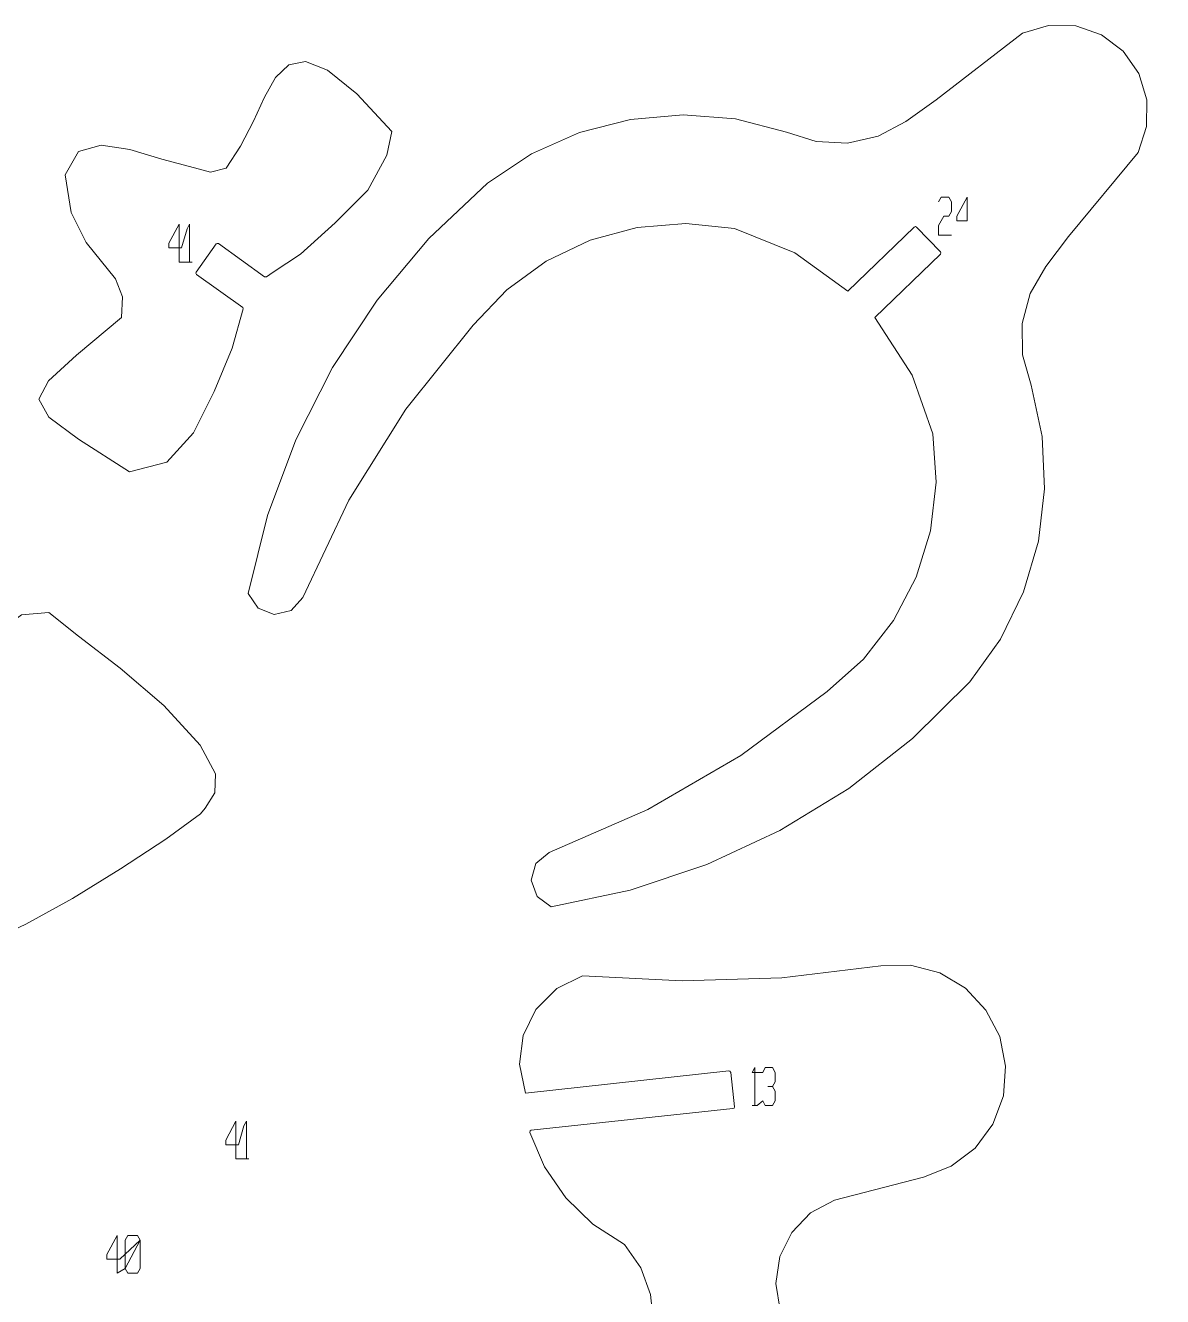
# Model space of a CAD drawing. Header units: millimetres. Extents: x -353 to 643, y -346 to 129.
# Drawn here: x -205 to -114.5, y 26 to 127.2 of the extents above; entities that cross this region are included whole.
import ezdxf

# ---------------------------------------------------------------- set-up
doc = ezdxf.new("R2010")
doc.units = ezdxf.units.MM
doc.header["$MEASUREMENT"] = 0
doc.layers.add('Layer 1', color=7, linetype='Continuous')

msp = doc.modelspace()

# ---------------------------------------------------------------- linework, layer by layer
at = {"layer": 'Layer 1', "lineweight": 9}
for points, knots in [([(-137.3953, 103.9419), (-137.3953, 103.9419), (-132.1641, 109.0008), (-132.1641, 109.0008), (-132.1641, 109.0008), (-132.1641, 109.0008), (-132.1351, 109.0878), (-132.1351, 109.0878), (-132.1351, 109.0878), (-132.1351, 109.0878), (-132.1641, 109.1748), (-132.1641, 109.1748), (-132.1641, 109.1748), (-132.1641, 109.1748), (-134.0778, 111.1466), (-134.0778, 111.1466), (-134.0778, 111.1466), (-134.0778, 111.1466), (-134.1648, 111.2045), (-134.1648, 111.2045), (-134.1648, 111.2045), (-134.1648, 111.2045), (-134.2518, 111.1466), (-134.2518, 111.1466), (-134.2518, 111.1466), (-134.2518, 111.1466), (-139.5289, 106.0433), (-139.5289, 106.0433), (-139.5289, 106.0433), (-139.5289, 106.0433), (-143.7622, 109.0878), (-143.7622, 109.0878), (-143.7622, 109.0878), (-143.7622, 109.0878), (-148.5755, 111.0305), (-148.5755, 111.0305), (-148.5755, 111.0305), (-148.5755, 111.0305), (-152.4319, 111.4364), (-152.4319, 111.4364), (-152.4319, 111.4364), (-152.4319, 111.4364), (-156.3172, 111.1175), (-156.3172, 111.1175), (-156.3172, 111.1175), (-156.3172, 111.1175), (-160.0576, 110.1027), (-160.0576, 110.1027), (-160.0576, 110.1027), (-160.0576, 110.1027), (-163.5661, 108.421), (-163.5661, 108.421), (-163.5661, 108.421), (-163.5661, 108.421), (-166.6976, 106.1593), (-166.6976, 106.1593), (-166.6976, 106.1593), (-166.6976, 106.1593), (-169.3652, 103.3467), (-169.3652, 103.3467), (-169.3652, 103.3467), (-169.3652, 103.3467), (-174.7293, 96.6488), (-174.7293, 96.6488), (-174.7293, 96.6488), (-174.7293, 96.6488), (-179.2816, 89.4), (-179.2816, 89.4), (-179.2816, 89.4), (-179.2816, 89.4), (-182.935, 81.6292), (-182.935, 81.6292), (-182.935, 81.6292), (-182.935, 81.6292), (-183.8628, 80.6144), (-183.8628, 80.6144), (-183.8628, 80.6144), (-183.8628, 80.6144), (-185.2257, 80.2954), (-185.2257, 80.2954), (-185.2257, 80.2954), (-185.2257, 80.2954), (-186.5014, 80.7884), (-186.5014, 80.7884), (-186.5014, 80.7884), (-186.5014, 80.7884), (-187.2843, 81.9481), (-187.2843, 81.9481), (-187.2843, 81.9481), (-187.2843, 81.9481), (-185.7476, 88.1822), (-185.7476, 88.1822), (-185.7476, 88.1822), (-185.7476, 88.1822), (-183.486, 94.2132), (-183.486, 94.2132), (-183.486, 94.2132), (-183.486, 94.2132), (-180.5864, 99.9543), (-180.5864, 99.9543), (-180.5864, 99.9543), (-180.5864, 99.9543), (-177.0199, 105.3185), (-177.0199, 105.3185), (-177.0199, 105.3185), (-177.0199, 105.3185), (-172.9026, 110.2477), (-172.9026, 110.2477), (-172.9026, 110.2477), (-172.9026, 110.2477), (-168.2343, 114.6549), (-168.2343, 114.6549), (-168.2343, 114.6549), (-168.2343, 114.6549), (-164.7258, 116.9747), (-164.7258, 116.9747), (-164.7258, 116.9747), (-164.7258, 116.9747), (-160.8985, 118.6853), (-160.8985, 118.6853), (-160.8985, 118.6853), (-160.8985, 118.6853), (-156.8391, 119.7292), (-156.8391, 119.7292), (-156.8391, 119.7292), (-156.8391, 119.7292), (-152.6638, 120.0771), (-152.6638, 120.0771), (-152.6638, 120.0771), (-152.6638, 120.0771), (-148.4885, 119.7582), (-148.4885, 119.7582), (-148.4885, 119.7582), (-148.4885, 119.7582), (-144.4292, 118.7144), (-144.4292, 118.7144), (-144.4292, 118.7144), (-144.4292, 118.7144), (-142.0515, 117.9604), (-142.0515, 117.9604), (-142.0515, 117.9604), (-142.0515, 117.9604), (-139.5579, 117.8445), (-139.5579, 117.8445), (-139.5579, 117.8445), (-139.5579, 117.8445), (-137.1223, 118.3953), (-137.1223, 118.3953), (-137.1223, 118.3953), (-137.1223, 118.3953), (-134.9186, 119.5552), (-134.9186, 119.5552), (-134.9186, 119.5552), (-134.9186, 119.5552), (-132.512, 121.2949), (-132.512, 121.2949), (-132.512, 121.2949), (-132.512, 121.2949), (-125.6401, 126.6011), (-125.6401, 126.6011), (-125.6401, 126.6011), (-125.6401, 126.6011), (-123.5525, 127.21), (-123.5525, 127.21), (-123.5525, 127.21), (-123.5525, 127.21), (-121.3778, 127.1809), (-121.3778, 127.1809), (-121.3778, 127.1809), (-121.3778, 127.1809), (-119.3481, 126.456), (-119.3481, 126.456), (-119.3481, 126.456), (-119.3481, 126.456), (-117.6084, 125.1512), (-117.6084, 125.1512), (-117.6084, 125.1512), (-117.6084, 125.1512), (-116.3615, 123.3826), (-116.3615, 123.3826), (-116.3615, 123.3826), (-116.3615, 123.3826), (-115.7237, 121.2949), (-115.7237, 121.2949), (-115.7237, 121.2949), (-115.7237, 121.2949), (-115.7526, 119.1492), (-115.7526, 119.1492), (-115.7526, 119.1492), (-115.7526, 119.1492), (-116.4196, 117.0905), (-116.4196, 117.0905), (-116.4196, 117.0905), (-116.4196, 117.0905), (-121.9577, 110.3926), (-121.9577, 110.3926), (-121.9577, 110.3926), (-121.9577, 110.3926), (-123.7844, 108.0149), (-123.7844, 108.0149), (-123.7844, 108.0149), (-123.7844, 108.0149), (-125.0312, 105.8693), (-125.0312, 105.8693), (-125.0312, 105.8693), (-125.0312, 105.8693), (-125.669, 103.4627), (-125.669, 103.4627), (-125.669, 103.4627), (-125.669, 103.4627), (-125.6401, 100.9691), (-125.6401, 100.9691), (-125.6401, 100.9691), (-125.6401, 100.9691), (-124.9442, 98.5625), (-124.9442, 98.5625), (-124.9442, 98.5625), (-124.9442, 98.5625), (-124.0744, 94.4741), (-124.0744, 94.4741), (-124.0744, 94.4741), (-124.0744, 94.4741), (-123.8714, 90.2988), (-123.8714, 90.2988), (-123.8714, 90.2988), (-123.8714, 90.2988), (-124.3642, 86.1234), (-124.3642, 86.1234), (-124.3642, 86.1234), (-124.3642, 86.1234), (-125.5531, 82.0932), (-125.5531, 82.0932), (-125.5531, 82.0932), (-125.5531, 82.0932), (-127.3799, 78.3237), (-127.3799, 78.3237), (-127.3799, 78.3237), (-127.3799, 78.3237), (-129.8155, 74.9313), (-129.8155, 74.9313), (-129.8155, 74.9313), (-129.8155, 74.9313), (-134.3967, 70.4081), (-134.3967, 70.4081), (-134.3967, 70.4081), (-134.3967, 70.4081), (-139.4709, 66.4356), (-139.4709, 66.4356), (-139.4709, 66.4356), (-139.4709, 66.4356), (-144.9511, 63.0722), (-144.9511, 63.0722), (-144.9511, 63.0722), (-144.9511, 63.0722), (-150.7792, 60.3756), (-150.7792, 60.3756), (-150.7792, 60.3756), (-150.7792, 60.3756), (-156.8682, 58.317), (-156.8682, 58.317), (-156.8682, 58.317), (-156.8682, 58.317), (-163.1601, 57.0122), (-163.1601, 57.0122), (-163.1601, 57.0122), (-163.1601, 57.0122), (-164.2909, 57.8241), (-164.2909, 57.8241), (-164.2909, 57.8241), (-164.2909, 57.8241), (-164.7549, 59.1289), (-164.7549, 59.1289), (-164.7549, 59.1289), (-164.7549, 59.1289), (-164.3779, 60.4626), (-164.3779, 60.4626), (-164.3779, 60.4626), (-164.3779, 60.4626), (-163.3341, 61.3325), (-163.3341, 61.3325), (-163.3341, 61.3325), (-163.3341, 61.3325), (-155.4764, 64.754), (-155.4764, 64.754), (-155.4764, 64.754), (-155.4764, 64.754), (-148.0535, 69.0453), (-148.0535, 69.0453), (-148.0535, 69.0453), (-148.0535, 69.0453), (-141.1816, 74.1484), (-141.1816, 74.1484), (-141.1816, 74.1484), (-141.1816, 74.1484), (-138.282, 76.7289), (-138.282, 76.7289), (-138.282, 76.7289), (-138.282, 76.7289), (-135.9045, 79.8025), (-135.9045, 79.8025), (-135.9045, 79.8025), (-135.9045, 79.8025), (-134.1067, 83.2529), (-134.1067, 83.2529), (-134.1067, 83.2529), (-134.1067, 83.2529), (-132.947, 86.9644), (-132.947, 86.9644), (-132.947, 86.9644), (-132.947, 86.9644), (-132.512, 90.8207), (-132.512, 90.8207), (-132.512, 90.8207), (-132.512, 90.8207), (-132.773, 94.6771), (-132.773, 94.6771), (-132.773, 94.6771), (-132.773, 94.6771), (-134.4257, 99.3454), (-134.4257, 99.3454), (-134.4257, 99.3454), (-134.4257, 99.3454), (-137.3953, 103.9419), (-137.3953, 103.9419)], [0, 0, 0, 0, 0.01219512, 0.01219512, 0.01219512, 0.01219512, 0.02439024, 0.02439024, 0.02439024, 0.02439024, 0.03658537, 0.03658537, 0.03658537, 0.03658537, 0.04878049, 0.04878049, 0.04878049, 0.04878049, 0.06097561, 0.06097561, 0.06097561, 0.06097561, 0.07317073, 0.07317073, 0.07317073, 0.07317073, 0.08536585, 0.08536585, 0.08536585, 0.08536585, 0.09756098, 0.09756098, 0.09756098, 0.09756098, 0.1097561, 0.1097561, 0.1097561, 0.1097561, 0.12195122, 0.12195122, 0.12195122, 0.12195122, 0.13414634, 0.13414634, 0.13414634, 0.13414634, 0.14634146, 0.14634146, 0.14634146, 0.14634146, 0.15853659, 0.15853659, 0.15853659, 0.15853659, 0.17073171, 0.17073171, 0.17073171, 0.17073171, 0.18292683, 0.18292683, 0.18292683, 0.18292683, 0.19512195, 0.19512195, 0.19512195, 0.19512195, 0.20731707, 0.20731707, 0.20731707, 0.20731707, 0.2195122, 0.2195122, 0.2195122, 0.2195122, 0.23170732, 0.23170732, 0.23170732, 0.23170732, 0.24390244, 0.24390244, 0.24390244, 0.24390244, 0.25609756, 0.25609756, 0.25609756, 0.25609756, 0.26829268, 0.26829268, 0.26829268, 0.26829268, 0.2804878, 0.2804878, 0.2804878, 0.2804878, 0.29268293, 0.29268293, 0.29268293, 0.29268293, 0.30487805, 0.30487805, 0.30487805, 0.30487805, 0.31707317, 0.31707317, 0.31707317, 0.31707317, 0.32926829, 0.32926829, 0.32926829, 0.32926829, 0.34146341, 0.34146341, 0.34146341, 0.34146341, 0.35365854, 0.35365854, 0.35365854, 0.35365854, 0.36585366, 0.36585366, 0.36585366, 0.36585366, 0.37804878, 0.37804878, 0.37804878, 0.37804878, 0.3902439, 0.3902439, 0.3902439, 0.3902439, 0.40243902, 0.40243902, 0.40243902, 0.40243902, 0.41463415, 0.41463415, 0.41463415, 0.41463415, 0.42682927, 0.42682927, 0.42682927, 0.42682927, 0.43902439, 0.43902439, 0.43902439, 0.43902439, 0.45121951, 0.45121951, 0.45121951, 0.45121951, 0.46341463, 0.46341463, 0.46341463, 0.46341463, 0.47560976, 0.47560976, 0.47560976, 0.47560976, 0.48780488, 0.48780488, 0.48780488, 0.48780488, 0.5, 0.5, 0.5, 0.5, 0.51219512, 0.51219512, 0.51219512, 0.51219512, 0.52439024, 0.52439024, 0.52439024, 0.52439024, 0.53658537, 0.53658537, 0.53658537, 0.53658537, 0.54878049, 0.54878049, 0.54878049, 0.54878049, 0.56097561, 0.56097561, 0.56097561, 0.56097561, 0.57317073, 0.57317073, 0.57317073, 0.57317073, 0.58536585, 0.58536585, 0.58536585, 0.58536585, 0.59756098, 0.59756098, 0.59756098, 0.59756098, 0.6097561, 0.6097561, 0.6097561, 0.6097561, 0.62195122, 0.62195122, 0.62195122, 0.62195122, 0.63414634, 0.63414634, 0.63414634, 0.63414634, 0.64634146, 0.64634146, 0.64634146, 0.64634146, 0.65853659, 0.65853659, 0.65853659, 0.65853659, 0.67073171, 0.67073171, 0.67073171, 0.67073171, 0.68292683, 0.68292683, 0.68292683, 0.68292683, 0.69512195, 0.69512195, 0.69512195, 0.69512195, 0.70731707, 0.70731707, 0.70731707, 0.70731707, 0.7195122, 0.7195122, 0.7195122, 0.7195122, 0.73170732, 0.73170732, 0.73170732, 0.73170732, 0.74390244, 0.74390244, 0.74390244, 0.74390244, 0.75609756, 0.75609756, 0.75609756, 0.75609756, 0.76829268, 0.76829268, 0.76829268, 0.76829268, 0.7804878, 0.7804878, 0.7804878, 0.7804878, 0.79268293, 0.79268293, 0.79268293, 0.79268293, 0.80487805, 0.80487805, 0.80487805, 0.80487805, 0.81707317, 0.81707317, 0.81707317, 0.81707317, 0.82926829, 0.82926829, 0.82926829, 0.82926829, 0.84146341, 0.84146341, 0.84146341, 0.84146341, 0.85365854, 0.85365854, 0.85365854, 0.85365854, 0.86585366, 0.86585366, 0.86585366, 0.86585366, 0.87804878, 0.87804878, 0.87804878, 0.87804878, 0.8902439, 0.8902439, 0.8902439, 0.8902439, 0.90243902, 0.90243902, 0.90243902, 0.90243902, 0.91463415, 0.91463415, 0.91463415, 0.91463415, 0.92682927, 0.92682927, 0.92682927, 0.92682927, 0.93902439, 0.93902439, 0.93902439, 0.93902439, 0.95121951, 0.95121951, 0.95121951, 0.95121951, 0.96341463, 0.96341463, 0.96341463, 0.96341463, 0.97560976, 0.97560976, 0.97560976, 0.97560976, 1, 1, 1, 1]), ([(-187.6903, 104.6225), (-187.6903, 104.6225), (-188.5601, 101.491), (-188.5601, 101.491), (-188.5601, 101.491), (-188.5601, 101.491), (-190.0099, 98.0406), (-190.0099, 98.0406), (-190.0099, 98.0406), (-190.0099, 98.0406), (-191.6336, 94.7641), (-191.6336, 94.7641), (-191.6336, 94.7641), (-191.6336, 94.7641), (-193.7792, 92.4155), (-193.7792, 92.4155), (-193.7792, 92.4155), (-193.7792, 92.4155), (-196.7368, 91.6615), (-196.7368, 91.6615), (-196.7368, 91.6615), (-196.7368, 91.6615), (-200.7962, 94.2422), (-200.7962, 94.2422), (-200.7962, 94.2422), (-200.7962, 94.2422), (-203.1738, 96.0108), (-203.1738, 96.0108), (-203.1738, 96.0108), (-203.1738, 96.0108), (-203.9566, 97.4317), (-203.9566, 97.4317), (-203.9566, 97.4317), (-203.9566, 97.4317), (-203.2028, 98.9104), (-203.2028, 98.9104), (-203.2028, 98.9104), (-203.2028, 98.9104), (-200.9702, 100.9401), (-200.9702, 100.9401), (-200.9702, 100.9401), (-200.9702, 100.9401), (-197.3747, 103.9556), (-197.3747, 103.9556), (-197.3747, 103.9556), (-197.3747, 103.9556), (-197.2877, 105.5793), (-197.2877, 105.5793), (-197.2877, 105.5793), (-197.2877, 105.5793), (-197.8676, 107.0292), (-197.8676, 107.0292), (-197.8676, 107.0292), (-197.8676, 107.0292), (-200.1873, 109.9286), (-200.1873, 109.9286), (-200.1873, 109.9286), (-200.1873, 109.9286), (-201.3761, 112.3063), (-201.3761, 112.3063), (-201.3761, 112.3063), (-201.3761, 112.3063), (-201.869, 115.3218), (-201.869, 115.3218), (-201.869, 115.3218), (-201.869, 115.3218), (-200.7962, 117.1775), (-200.7962, 117.1775), (-200.7962, 117.1775), (-200.7962, 117.1775), (-198.9984, 117.6704), (-198.9984, 117.6704), (-198.9984, 117.6704), (-198.9984, 117.6704), (-196.708, 117.3225), (-196.708, 117.3225), (-196.708, 117.3225), (-196.708, 117.3225), (-194.1562, 116.5686), (-194.1562, 116.5686), (-194.1562, 116.5686), (-194.1562, 116.5686), (-191.5757, 115.8727), (-191.5757, 115.8727), (-191.5757, 115.8727), (-191.5757, 115.8727), (-190.2998, 115.5248), (-190.2998, 115.5248), (-190.2998, 115.5248), (-190.2998, 115.5248), (-189.0531, 115.8437), (-189.0531, 115.8437), (-189.0531, 115.8437), (-189.0531, 115.8437), (-187.8932, 117.5834), (-187.8932, 117.5834), (-187.8932, 117.5834), (-187.8932, 117.5834), (-186.8784, 119.5841), (-186.8784, 119.5841), (-186.8784, 119.5841), (-186.8784, 119.5841), (-185.9795, 121.4978), (-185.9795, 121.4978), (-185.9795, 121.4978), (-185.9795, 121.4978), (-185.1097, 123.0636), (-185.1097, 123.0636), (-185.1097, 123.0636), (-185.1097, 123.0636), (-184.0658, 124.0785), (-184.0658, 124.0785), (-184.0658, 124.0785), (-184.0658, 124.0785), (-182.732, 124.3394), (-182.732, 124.3394), (-182.732, 124.3394), (-182.732, 124.3394), (-180.9634, 123.6436), (-180.9634, 123.6436), (-180.9634, 123.6436), (-180.9634, 123.6436), (-178.6436, 121.7588), (-178.6436, 121.7588), (-178.6436, 121.7588), (-178.6436, 121.7588), (-175.8601, 118.7723), (-175.8601, 118.7723), (-175.8601, 118.7723), (-175.8601, 118.7723), (-176.2371, 116.8875), (-176.2371, 116.8875), (-176.2371, 116.8875), (-176.2371, 116.8875), (-177.7738, 114.0751), (-177.7738, 114.0751), (-177.7738, 114.0751), (-177.7738, 114.0751), (-180.3545, 111.4944), (-180.3545, 111.4944), (-180.3545, 111.4944), (-180.3545, 111.4944), (-183.138, 109.0008), (-183.138, 109.0008), (-183.138, 109.0008), (-183.138, 109.0008), (-185.3127, 107.5511), (-185.3127, 107.5511), (-185.3127, 107.5511), (-185.3127, 107.5511), (-185.8346, 107.1741), (-185.8346, 107.1741), (-185.8346, 107.1741), (-185.8346, 107.1741), (-185.9795, 107.1741), (-185.9795, 107.1741), (-185.9795, 107.1741), (-185.9795, 107.1741), (-189.662, 109.8416), (-189.662, 109.8416), (-189.662, 109.8416), (-189.662, 109.8416), (-189.749, 109.8416), (-189.749, 109.8416), (-189.749, 109.8416), (-189.749, 109.8416), (-189.836, 109.8127), (-189.836, 109.8127), (-189.836, 109.8127), (-189.836, 109.8127), (-191.4307, 107.5511), (-191.4307, 107.5511), (-191.4307, 107.5511), (-191.4307, 107.5511), (-191.4597, 107.4641), (-191.4597, 107.4641), (-191.4597, 107.4641), (-191.4597, 107.4641), (-191.4017, 107.3771), (-191.4017, 107.3771), (-191.4017, 107.3771), (-191.4017, 107.3771), (-187.7194, 104.7385), (-187.7194, 104.7385), (-187.7194, 104.7385), (-187.7194, 104.7385), (-187.6903, 104.6225), (-187.6903, 104.6225)], [0, 0, 0, 0, 0.02083333, 0.02083333, 0.02083333, 0.02083333, 0.04166667, 0.04166667, 0.04166667, 0.04166667, 0.0625, 0.0625, 0.0625, 0.0625, 0.08333333, 0.08333333, 0.08333333, 0.08333333, 0.10416667, 0.10416667, 0.10416667, 0.10416667, 0.125, 0.125, 0.125, 0.125, 0.14583333, 0.14583333, 0.14583333, 0.14583333, 0.16666667, 0.16666667, 0.16666667, 0.16666667, 0.1875, 0.1875, 0.1875, 0.1875, 0.20833333, 0.20833333, 0.20833333, 0.20833333, 0.22916667, 0.22916667, 0.22916667, 0.22916667, 0.25, 0.25, 0.25, 0.25, 0.27083333, 0.27083333, 0.27083333, 0.27083333, 0.29166667, 0.29166667, 0.29166667, 0.29166667, 0.3125, 0.3125, 0.3125, 0.3125, 0.33333333, 0.33333333, 0.33333333, 0.33333333, 0.35416667, 0.35416667, 0.35416667, 0.35416667, 0.375, 0.375, 0.375, 0.375, 0.39583333, 0.39583333, 0.39583333, 0.39583333, 0.41666667, 0.41666667, 0.41666667, 0.41666667, 0.4375, 0.4375, 0.4375, 0.4375, 0.45833333, 0.45833333, 0.45833333, 0.45833333, 0.47916667, 0.47916667, 0.47916667, 0.47916667, 0.5, 0.5, 0.5, 0.5, 0.52083333, 0.52083333, 0.52083333, 0.52083333, 0.54166667, 0.54166667, 0.54166667, 0.54166667, 0.5625, 0.5625, 0.5625, 0.5625, 0.58333333, 0.58333333, 0.58333333, 0.58333333, 0.60416667, 0.60416667, 0.60416667, 0.60416667, 0.625, 0.625, 0.625, 0.625, 0.64583333, 0.64583333, 0.64583333, 0.64583333, 0.66666667, 0.66666667, 0.66666667, 0.66666667, 0.6875, 0.6875, 0.6875, 0.6875, 0.70833333, 0.70833333, 0.70833333, 0.70833333, 0.72916667, 0.72916667, 0.72916667, 0.72916667, 0.75, 0.75, 0.75, 0.75, 0.77083333, 0.77083333, 0.77083333, 0.77083333, 0.79166667, 0.79166667, 0.79166667, 0.79166667, 0.8125, 0.8125, 0.8125, 0.8125, 0.83333333, 0.83333333, 0.83333333, 0.83333333, 0.85416667, 0.85416667, 0.85416667, 0.85416667, 0.875, 0.875, 0.875, 0.875, 0.89583333, 0.89583333, 0.89583333, 0.89583333, 0.91666667, 0.91666667, 0.91666667, 0.91666667, 0.9375, 0.9375, 0.9375, 0.9375, 0.95833333, 0.95833333, 0.95833333, 0.95833333, 1, 1, 1, 1]), ([(-132.309, 113.1473), (-132.309, 113.1473), (-132.106, 113.5241), (-132.106, 113.5241), (-132.106, 113.5241), (-132.106, 113.5241), (-131.4971, 113.5241), (-131.4971, 113.5241), (-131.4971, 113.5241), (-131.4971, 113.5241), (-131.2942, 113.1473), (-131.2942, 113.1473), (-131.2942, 113.1473), (-131.2942, 113.1473), (-131.2942, 112.3933), (-131.2942, 112.3933), (-131.2942, 112.3933), (-131.2942, 112.3933), (-131.4971, 112.0164), (-131.4971, 112.0164), (-131.4971, 112.0164), (-131.4971, 112.0164), (-131.9031, 112.0164), (-131.9031, 112.0164), (-131.9031, 112.0164), (-131.9031, 112.0164), (-132.309, 111.2625), (-132.309, 111.2625), (-132.309, 111.2625), (-132.309, 111.2625), (-132.309, 110.5086), (-132.309, 110.5086), (-132.309, 110.5086), (-132.309, 110.5086), (-131.2942, 110.5086), (-131.2942, 110.5086)], [0, 0, 0, 0, 0.1, 0.1, 0.1, 0.1, 0.2, 0.2, 0.2, 0.2, 0.3, 0.3, 0.3, 0.3, 0.4, 0.4, 0.4, 0.4, 0.5, 0.5, 0.5, 0.5, 0.6, 0.6, 0.6, 0.6, 0.7, 0.7, 0.7, 0.7, 0.8, 0.8, 0.8, 0.8, 1, 1, 1, 1]), ([(-130.0474, 111.6395), (-130.0474, 112.4953), (-130.0474, 113.5241), (-130.0474, 113.5241), (-130.0474, 113.5241), (-130.0474, 113.5241), (-130.8593, 112.0164), (-130.8593, 112.0164), (-130.8593, 112.0164), (-130.8593, 112.0164), (-130.8593, 111.6395), (-130.8593, 111.6395), (-130.8593, 111.6395), (-130.8593, 111.6395), (-130.3304, 111.6395), (-130.0474, 111.6395)], [0, 0, 0, 0, 0.2, 0.2, 0.2, 0.2, 0.4, 0.4, 0.4, 0.4, 0.6, 0.6, 0.6, 0.6, 1, 1, 1, 1]), ([(-192.5906, 109.4938), (-192.5906, 109.4938), (-192.1556, 111.0015), (-192.1556, 111.0015), (-192.1556, 111.0015), (-192.1556, 111.0015), (-191.9525, 111.3785), (-191.9525, 111.3785), (-191.9525, 111.3785), (-191.9525, 111.3785), (-191.9525, 108.363), (-191.9525, 108.363), (-191.9525, 108.363), (-191.9525, 108.363), (-191.7497, 108.363), (-191.7497, 108.363), (-191.7497, 108.363), (-191.7497, 108.363), (-192.1556, 108.363), (-192.1556, 108.363), (-192.1556, 108.363), (-192.1556, 108.363), (-192.7935, 108.363), (-192.7935, 108.363), (-192.7935, 108.363), (-192.7935, 108.363), (-192.7935, 111.3785), (-192.7935, 111.3785), (-192.7935, 111.3785), (-192.7935, 111.3785), (-193.6053, 109.8707), (-193.6053, 109.8707), (-193.6053, 109.8707), (-193.6053, 109.8707), (-193.6053, 109.4938), (-193.6053, 109.4938), (-193.6053, 109.4938), (-193.6053, 109.4938), (-192.5906, 109.4938), (-192.5906, 109.4938)], [0, 0, 0, 0, 0.09090909, 0.09090909, 0.09090909, 0.09090909, 0.18181818, 0.18181818, 0.18181818, 0.18181818, 0.27272727, 0.27272727, 0.27272727, 0.27272727, 0.36363636, 0.36363636, 0.36363636, 0.36363636, 0.45454545, 0.45454545, 0.45454545, 0.45454545, 0.54545455, 0.54545455, 0.54545455, 0.54545455, 0.63636364, 0.63636364, 0.63636364, 0.63636364, 0.72727273, 0.72727273, 0.72727273, 0.72727273, 0.81818182, 0.81818182, 0.81818182, 0.81818182, 1, 1, 1, 1]), ([(-212.7133, 51.126), (-212.7133, 51.126), (-212.6843, 50.9811), (-212.6843, 50.9811), (-212.6843, 50.9811), (-212.6843, 50.9811), (-216.8888, 43.0365), (-216.8888, 43.0365), (-216.8888, 43.0365), (-216.8888, 43.0365), (-219.3823, 38.1362), (-219.3823, 38.1362), (-219.3823, 38.1362), (-219.3823, 38.1362), (-221.006, 34.9468), (-221.006, 34.9468), (-221.006, 34.9468), (-221.006, 34.9468), (-222.108, 32.83), (-222.108, 32.83), (-222.108, 32.83), (-222.108, 32.83), (-223.0067, 31.2933), (-223.0067, 31.2933), (-223.0067, 31.2933), (-223.0067, 31.2933), (-223.9347, 29.7276), (-223.9347, 29.7276), (-223.9347, 29.7276), (-223.9347, 29.7276), (-224.9785, 29.2636), (-224.9785, 29.2636), (-224.9785, 29.2636), (-224.9785, 29.2636), (-225.9063, 29.1476), (-225.9063, 29.1476), (-225.9063, 29.1476), (-225.9063, 29.1476), (-226.6892, 29.1766), (-226.6892, 29.1766), (-226.6892, 29.1766), (-226.6892, 29.1766), (-230.0526, 31.6122), (-230.0526, 31.6122), (-230.0526, 31.6122), (-230.0526, 31.6122), (-233.7058, 34.2798), (-233.7058, 34.2798), (-233.7058, 34.2798), (-233.7058, 34.2798), (-237.0114, 37.1214), (-237.0114, 37.1214), (-237.0114, 37.1214), (-237.0114, 37.1214), (-239.3599, 39.992), (-239.3599, 39.992), (-239.3599, 39.992), (-239.3599, 39.992), (-240.1719, 42.3695), (-240.1719, 42.3695), (-240.1719, 42.3695), (-240.1719, 42.3695), (-239.911, 43.1814), (-239.911, 43.1814), (-239.911, 43.1814), (-239.911, 43.1814), (-232.3723, 47.6177), (-232.3723, 47.6177), (-232.3723, 47.6177), (-232.3723, 47.6177), (-228.3999, 49.9663), (-228.3999, 49.9663), (-228.3999, 49.9663), (-228.3999, 49.9663), (-226.6312, 51.0971), (-226.6312, 51.0971), (-226.6312, 51.0971), (-226.6312, 51.0971), (-226.2251, 52.4019), (-226.2251, 52.4019), (-226.2251, 52.4019), (-226.2251, 52.4019), (-226.2833, 54.5185), (-226.2833, 54.5185), (-226.2833, 54.5185), (-226.2833, 54.5185), (-227.675, 56.8671), (-227.675, 56.8671), (-227.675, 56.8671), (-227.675, 56.8671), (-229.5017, 59.0129), (-229.5017, 59.0129), (-229.5017, 59.0129), (-229.5017, 59.0129), (-231.4444, 61.0425), (-231.4444, 61.0425), (-231.4444, 61.0425), (-231.4444, 61.0425), (-233.097, 63.1012), (-233.097, 63.1012), (-233.097, 63.1012), (-233.097, 63.1012), (-234.112, 65.3629), (-234.112, 65.3629), (-234.112, 65.3629), (-234.112, 65.3629), (-234.112, 67.9434), (-234.112, 67.9434), (-234.112, 67.9434), (-234.112, 67.9434), (-231.7923, 71.4518), (-231.7923, 71.4518), (-231.7923, 71.4518), (-231.7923, 71.4518), (-229.3858, 72.5826), (-229.3858, 72.5826), (-229.3858, 72.5826), (-229.3858, 72.5826), (-226.5151, 72.8725), (-226.5151, 72.8725), (-226.5151, 72.8725), (-226.5151, 72.8725), (-223.9056, 72.0896), (-223.9056, 72.0896), (-223.9056, 72.0896), (-223.9056, 72.0896), (-221.3251, 70.4951), (-221.3251, 70.4951), (-221.3251, 70.4951), (-221.3251, 70.4951), (-218.5704, 68.2914), (-218.5704, 68.2914), (-218.5704, 68.2914), (-218.5704, 68.2914), (-215.2939, 65.6527), (-215.2939, 65.6527), (-215.2939, 65.6527), (-215.2939, 65.6527), (-212.7133, 66.0297), (-212.7133, 66.0297), (-212.7133, 66.0297), (-212.7133, 66.0297), (-211.0316, 67.4796), (-211.0316, 67.4796), (-211.0316, 67.4796), (-211.0316, 67.4796), (-210.1327, 69.8281), (-210.1327, 69.8281), (-210.1327, 69.8281), (-210.1327, 69.8281), (-209.3209, 72.2926), (-209.3209, 72.2926), (-209.3209, 72.2926), (-209.3209, 72.2926), (-208.625, 74.8152), (-208.625, 74.8152), (-208.625, 74.8152), (-208.625, 74.8152), (-207.871, 77.1929), (-207.871, 77.1929), (-207.871, 77.1929), (-207.871, 77.1929), (-206.8562, 79.1066), (-206.8562, 79.1066), (-206.8562, 79.1066), (-206.8562, 79.1066), (-205.3484, 80.2665), (-205.3484, 80.2665), (-205.3484, 80.2665), (-205.3484, 80.2665), (-203.1738, 80.4404), (-203.1738, 80.4404), (-203.1738, 80.4404), (-203.1738, 80.4404), (-200.7962, 78.5556), (-200.7962, 78.5556), (-200.7962, 78.5556), (-200.7962, 78.5556), (-197.4908, 76.0041), (-197.4908, 76.0041), (-197.4908, 76.0041), (-197.4908, 76.0041), (-194.0114, 73.0465), (-194.0114, 73.0465), (-194.0114, 73.0465), (-194.0114, 73.0465), (-191.1117, 69.8862), (-191.1117, 69.8862), (-191.1117, 69.8862), (-191.1117, 69.8862), (-189.894, 67.5955), (-189.894, 67.5955), (-189.894, 67.5955), (-189.894, 67.5955), (-189.9519, 66.0877), (-189.9519, 66.0877), (-189.9519, 66.0877), (-189.9519, 66.0877), (-190.7058, 64.8699), (-190.7058, 64.8699), (-190.7058, 64.8699), (-190.7058, 64.8699), (-191.0827, 64.406), (-191.0827, 64.406), (-191.0827, 64.406), (-191.0827, 64.406), (-193.8373, 62.4054), (-193.8373, 62.4054), (-193.8373, 62.4054), (-193.8373, 62.4054), (-197.4617, 60.0277), (-197.4617, 60.0277), (-197.4617, 60.0277), (-197.4617, 60.0277), (-201.2891, 57.6791), (-201.2891, 57.6791), (-201.2891, 57.6791), (-201.2891, 57.6791), (-205.0005, 55.6204), (-205.0005, 55.6204), (-205.0005, 55.6204), (-205.0005, 55.6204), (-208.248, 54.1126), (-208.248, 54.1126), (-208.248, 54.1126), (-208.248, 54.1126), (-209.2628, 53.7937), (-209.2628, 53.7937), (-209.2628, 53.7937), (-209.2628, 53.7937), (-210.6836, 53.3588), (-210.6836, 53.3588), (-210.6836, 53.3588), (-210.6836, 53.3588), (-216.2218, 58.0849), (-216.2218, 58.0849), (-216.2218, 58.0849), (-216.2218, 58.0849), (-216.3088, 58.114), (-216.3088, 58.114), (-216.3088, 58.114), (-216.3088, 58.114), (-216.3958, 58.0849), (-216.3958, 58.0849), (-216.3958, 58.0849), (-216.3958, 58.0849), (-218.1936, 55.9973), (-218.1936, 55.9973), (-218.1936, 55.9973), (-218.1936, 55.9973), (-218.2225, 55.9103), (-218.2225, 55.9103), (-218.2225, 55.9103), (-218.2225, 55.9103), (-218.1645, 55.8233), (-218.1645, 55.8233), (-218.1645, 55.8233), (-218.1645, 55.8233), (-212.7133, 51.126), (-212.7133, 51.126)], [0, 0, 0, 0, 0.01515152, 0.01515152, 0.01515152, 0.01515152, 0.03030303, 0.03030303, 0.03030303, 0.03030303, 0.04545455, 0.04545455, 0.04545455, 0.04545455, 0.06060606, 0.06060606, 0.06060606, 0.06060606, 0.07575758, 0.07575758, 0.07575758, 0.07575758, 0.09090909, 0.09090909, 0.09090909, 0.09090909, 0.10606061, 0.10606061, 0.10606061, 0.10606061, 0.12121212, 0.12121212, 0.12121212, 0.12121212, 0.13636364, 0.13636364, 0.13636364, 0.13636364, 0.15151515, 0.15151515, 0.15151515, 0.15151515, 0.16666667, 0.16666667, 0.16666667, 0.16666667, 0.18181818, 0.18181818, 0.18181818, 0.18181818, 0.1969697, 0.1969697, 0.1969697, 0.1969697, 0.21212121, 0.21212121, 0.21212121, 0.21212121, 0.22727273, 0.22727273, 0.22727273, 0.22727273, 0.24242424, 0.24242424, 0.24242424, 0.24242424, 0.25757576, 0.25757576, 0.25757576, 0.25757576, 0.27272727, 0.27272727, 0.27272727, 0.27272727, 0.28787879, 0.28787879, 0.28787879, 0.28787879, 0.3030303, 0.3030303, 0.3030303, 0.3030303, 0.31818182, 0.31818182, 0.31818182, 0.31818182, 0.33333333, 0.33333333, 0.33333333, 0.33333333, 0.34848485, 0.34848485, 0.34848485, 0.34848485, 0.36363636, 0.36363636, 0.36363636, 0.36363636, 0.37878788, 0.37878788, 0.37878788, 0.37878788, 0.39393939, 0.39393939, 0.39393939, 0.39393939, 0.40909091, 0.40909091, 0.40909091, 0.40909091, 0.42424242, 0.42424242, 0.42424242, 0.42424242, 0.43939394, 0.43939394, 0.43939394, 0.43939394, 0.45454545, 0.45454545, 0.45454545, 0.45454545, 0.46969697, 0.46969697, 0.46969697, 0.46969697, 0.48484848, 0.48484848, 0.48484848, 0.48484848, 0.5, 0.5, 0.5, 0.5, 0.51515152, 0.51515152, 0.51515152, 0.51515152, 0.53030303, 0.53030303, 0.53030303, 0.53030303, 0.54545455, 0.54545455, 0.54545455, 0.54545455, 0.56060606, 0.56060606, 0.56060606, 0.56060606, 0.57575758, 0.57575758, 0.57575758, 0.57575758, 0.59090909, 0.59090909, 0.59090909, 0.59090909, 0.60606061, 0.60606061, 0.60606061, 0.60606061, 0.62121212, 0.62121212, 0.62121212, 0.62121212, 0.63636364, 0.63636364, 0.63636364, 0.63636364, 0.65151515, 0.65151515, 0.65151515, 0.65151515, 0.66666667, 0.66666667, 0.66666667, 0.66666667, 0.68181818, 0.68181818, 0.68181818, 0.68181818, 0.6969697, 0.6969697, 0.6969697, 0.6969697, 0.71212121, 0.71212121, 0.71212121, 0.71212121, 0.72727273, 0.72727273, 0.72727273, 0.72727273, 0.74242424, 0.74242424, 0.74242424, 0.74242424, 0.75757576, 0.75757576, 0.75757576, 0.75757576, 0.77272727, 0.77272727, 0.77272727, 0.77272727, 0.78787879, 0.78787879, 0.78787879, 0.78787879, 0.8030303, 0.8030303, 0.8030303, 0.8030303, 0.81818182, 0.81818182, 0.81818182, 0.81818182, 0.83333333, 0.83333333, 0.83333333, 0.83333333, 0.84848485, 0.84848485, 0.84848485, 0.84848485, 0.86363636, 0.86363636, 0.86363636, 0.86363636, 0.87878788, 0.87878788, 0.87878788, 0.87878788, 0.89393939, 0.89393939, 0.89393939, 0.89393939, 0.90909091, 0.90909091, 0.90909091, 0.90909091, 0.92424242, 0.92424242, 0.92424242, 0.92424242, 0.93939394, 0.93939394, 0.93939394, 0.93939394, 0.95454545, 0.95454545, 0.95454545, 0.95454545, 0.96969697, 0.96969697, 0.96969697, 0.96969697, 1, 1, 1, 1]), ([(-133.5268, 35.4687), (-133.5268, 35.4687), (-140.6018, 33.642), (-140.6018, 33.642), (-140.6018, 33.642), (-140.6018, 33.642), (-142.5155, 32.627), (-142.5155, 32.627), (-142.5155, 32.627), (-142.5155, 32.627), (-143.9942, 31.0613), (-143.9942, 31.0613), (-143.9942, 31.0613), (-143.9942, 31.0613), (-144.9511, 29.1476), (-144.9511, 29.1476), (-144.9511, 29.1476), (-144.9511, 29.1476), (-145.27, 27.002), (-145.27, 27.002), (-145.27, 27.002), (-145.27, 27.002), (-144.922, 24.8853), (-144.922, 24.8853), (-144.922, 24.8853), (-144.922, 24.8853), (-143.2113, 13.0551), (-143.2113, 13.0551), (-143.2113, 13.0551), (-143.2113, 13.0551), (-158.6659, 9.5468), (-158.6659, 9.5468), (-158.6659, 9.5468), (-158.6659, 9.5468), (-158.7528, 9.4887), (-158.7528, 9.4887), (-158.7528, 9.4887), (-158.7528, 9.4887), (-158.7528, 9.4017), (-158.7528, 9.4017), (-158.7528, 9.4017), (-158.7528, 9.4017), (-158.1439, 6.7051), (-158.1439, 6.7051), (-158.1439, 6.7051), (-158.1439, 6.7051), (-158.1149, 6.6472), (-158.1149, 6.6472), (-158.1149, 6.6472), (-158.1149, 6.6472), (-157.999, 6.6181), (-157.999, 6.6181), (-157.999, 6.6181), (-157.999, 6.6181), (-142.6894, 10.0976), (-142.6894, 10.0976), (-142.6894, 10.0976), (-142.6894, 10.0976), (-142.6024, 10.0976), (-142.6024, 10.0976), (-142.6024, 10.0976), (-142.6024, 10.0976), (-142.5444, 10.0106), (-142.5444, 10.0106), (-142.5444, 10.0106), (-142.5444, 10.0106), (-139.036, -4.545), (-139.036, -4.545), (-139.036, -4.545), (-139.036, -4.545), (-137.0933, -6.6617), (-137.0933, -6.6617), (-137.0933, -6.6617), (-137.0933, -6.6617), (-134.6577, -8.1695), (-134.6577, -8.1695), (-134.6577, -8.1695), (-134.6577, -8.1695), (-131.9031, -8.9813), (-131.9031, -8.9813), (-131.9031, -8.9813), (-131.9031, -8.9813), (-129.0326, -8.9813), (-129.0326, -8.9813), (-129.0326, -8.9813), (-129.0326, -8.9813), (-126.249, -8.2275), (-126.249, -8.2275), (-126.249, -8.2275), (-126.249, -8.2275), (-124.3933, -7.9375), (-124.3933, -7.9375), (-124.3933, -7.9375), (-124.3933, -7.9375), (-122.1316, -7.7346), (-122.1316, -7.7346), (-122.1316, -7.7346), (-122.1316, -7.7346), (-119.899, -8.1984), (-119.899, -8.1984), (-119.899, -8.1984), (-119.899, -8.1984), (-117.8984, -9.2422), (-117.8984, -9.2422), (-117.8984, -9.2422), (-117.8984, -9.2422), (-116.2456, -10.7791), (-116.2456, -10.7791), (-116.2456, -10.7791), (-116.2456, -10.7791), (-115.0567, -12.7217), (-115.0567, -12.7217), (-115.0567, -12.7217), (-115.0567, -12.7217), (-114.4769, -14.8964), (-114.4769, -14.8964), (-114.4769, -14.8964), (-114.4769, -14.8964), (-114.5059, -17.187), (-114.5059, -17.187), (-114.5059, -17.187), (-114.5059, -17.187), (-115.1727, -19.3326), (-115.1727, -19.3326), (-115.1727, -19.3326), (-115.1727, -19.3326), (-116.3906, -21.2463), (-116.3906, -21.2463), (-116.3906, -21.2463), (-116.3906, -21.2463), (-118.0723, -22.7542), (-118.0723, -22.7542), (-118.0723, -22.7542), (-118.0723, -22.7542), (-120.5079, -24.088), (-120.5079, -24.088), (-120.5079, -24.088), (-120.5079, -24.088), (-128.0177, -26.1466), (-128.0177, -26.1466), (-128.0177, -26.1466), (-128.0177, -26.1466), (-135.2956, -28.9881), (-135.2956, -28.9881), (-135.2956, -28.9881), (-135.2956, -28.9881), (-142.2255, -32.5546), (-142.2255, -32.5546), (-142.2255, -32.5546), (-142.2255, -32.5546), (-144.2552, -32.9895), (-144.2552, -32.9895), (-144.2552, -32.9895), (-144.2552, -32.9895), (-146.3429, -32.7576), (-146.3429, -32.7576), (-146.3429, -32.7576), (-146.3429, -32.7576), (-148.2565, -31.8587), (-148.2565, -31.8587), (-148.2565, -31.8587), (-148.2565, -31.8587), (-149.7642, -30.438), (-149.7642, -30.438), (-149.7642, -30.438), (-149.7642, -30.438), (-150.7792, -28.5822), (-150.7792, -28.5822), (-150.7792, -28.5822), (-150.7792, -28.5822), (-151.1271, -26.5236), (-151.1271, -26.5236), (-151.1271, -26.5236), (-151.1271, -26.5236), (-151.0401, -26.4076), (-151.0401, -26.4076), (-151.0401, -26.4076), (-151.0401, -26.4076), (-135.7885, -21.6233), (-135.7885, -21.6233), (-135.7885, -21.6233), (-135.7885, -21.6233), (-135.7305, -21.5654), (-135.7305, -21.5654), (-135.7305, -21.5654), (-135.7305, -21.5654), (-135.7015, -21.4784), (-135.7015, -21.4784), (-135.7015, -21.4784), (-135.7015, -21.4784), (-136.5423, -18.8398), (-136.5423, -18.8398), (-136.5423, -18.8398), (-136.5423, -18.8398), (-136.6004, -18.7528), (-136.6004, -18.7528), (-136.6004, -18.7528), (-136.6004, -18.7528), (-136.6874, -18.7528), (-136.6874, -18.7528), (-136.6874, -18.7528), (-136.6874, -18.7528), (-152.0259, -23.5661), (-152.0259, -23.5661), (-152.0259, -23.5661), (-152.0259, -23.5661), (-152.5478, -20.7244), (-152.5478, -20.7244), (-152.5478, -20.7244), (-152.5478, -20.7244), (-152.1128, -17.8829), (-152.1128, -17.8829), (-152.1128, -17.8829), (-152.1128, -17.8829), (-150.7501, -15.3313), (-150.7501, -15.3313), (-150.7501, -15.3313), (-150.7501, -15.3313), (-149.4744, -13.2147), (-149.4744, -13.2147), (-149.4744, -13.2147), (-149.4744, -13.2147), (-148.4305, -11.185), (-148.4305, -11.185), (-148.4305, -11.185), (-148.4305, -11.185), (-147.9956, -8.9233), (-147.9956, -8.9233), (-147.9956, -8.9233), (-147.9956, -8.9233), (-148.2275, -6.6327), (-148.2275, -6.6327), (-148.2275, -6.6327), (-148.2275, -6.6327), (-149.0683, -4.487), (-149.0683, -4.487), (-149.0683, -4.487), (-149.0683, -4.487), (-150.4601, -2.6603), (-150.4601, -2.6603), (-150.4601, -2.6603), (-150.4601, -2.6603), (-152.3159, -1.2976), (-152.3159, -1.2976), (-152.3159, -1.2976), (-152.3159, -1.2976), (-154.4615, -0.4857), (-154.4615, -0.4857), (-154.4615, -0.4857), (-154.4615, -0.4857), (-156.7812, -0.3407), (-156.7812, -0.3407), (-156.7812, -0.3407), (-156.7812, -0.3407), (-163.3922, -1.0946), (-163.3922, -1.0946), (-163.3922, -1.0946), (-163.3922, -1.0946), (-174.4394, -4.1681), (-174.4394, -4.1681), (-174.4394, -4.1681), (-174.4394, -4.1681), (-176.643, -4.545), (-176.643, -4.545), (-176.643, -4.545), (-176.643, -4.545), (-178.8757, -4.3131), (-178.8757, -4.3131), (-178.8757, -4.3131), (-178.8757, -4.3131), (-180.9343, -3.5302), (-180.9343, -3.5302), (-180.9343, -3.5302), (-180.9343, -3.5302), (-182.761, -2.1964), (-182.761, -2.1964), (-182.761, -2.1964), (-182.761, -2.1964), (-184.1528, -0.4566), (-184.1528, -0.4566), (-184.1528, -0.4566), (-184.1528, -0.4566), (-185.0228, 1.5729), (-185.0228, 1.5729), (-185.0228, 1.5729), (-185.0228, 1.5729), (-185.3416, 3.8057), (-185.3416, 3.8057), (-185.3416, 3.8057), (-185.3416, 3.8057), (-185.0806, 6.0092), (-185.0806, 6.0092), (-185.0806, 6.0092), (-185.0806, 6.0092), (-184.2108, 8.068), (-184.2108, 8.068), (-184.2108, 8.068), (-184.2108, 8.068), (-182.848, 9.8366), (-182.848, 9.8366), (-182.848, 9.8366), (-182.848, 9.8366), (-181.0793, 11.1705), (-181.0793, 11.1705), (-181.0793, 11.1705), (-181.0793, 11.1705), (-178.9916, 12.0113), (-178.9916, 12.0113), (-178.9916, 12.0113), (-178.9916, 12.0113), (-173.5984, 13.3161), (-173.5984, 13.3161), (-173.5984, 13.3161), (-173.5984, 13.3161), (-168.0894, 14.0701), (-168.0894, 14.0701), (-168.0894, 14.0701), (-168.0894, 14.0701), (-163.798, 14.9399), (-163.798, 14.9399), (-163.798, 14.9399), (-163.798, 14.9399), (-159.7387, 16.5927), (-159.7387, 16.5927), (-159.7387, 16.5927), (-159.7387, 16.5927), (-157.8539, 17.8684), (-157.8539, 17.8684), (-157.8539, 17.8684), (-157.8539, 17.8684), (-156.3752, 19.6081), (-156.3752, 19.6081), (-156.3752, 19.6081), (-156.3752, 19.6081), (-155.4183, 21.6379), (-155.4183, 21.6379), (-155.4183, 21.6379), (-155.4183, 21.6379), (-155.0124, 23.8705), (-155.0124, 23.8705), (-155.0124, 23.8705), (-155.0124, 23.8705), (-155.2444, 26.1321), (-155.2444, 26.1321), (-155.2444, 26.1321), (-155.2444, 26.1321), (-156.0272, 28.2488), (-156.0272, 28.2488), (-156.0272, 28.2488), (-156.0272, 28.2488), (-157.332, 30.1044), (-157.332, 30.1044), (-157.332, 30.1044), (-157.332, 30.1044), (-159.8546, 31.7283), (-159.8546, 31.7283), (-159.8546, 31.7283), (-159.8546, 31.7283), (-162.0004, 33.8159), (-162.0004, 33.8159), (-162.0004, 33.8159), (-162.0004, 33.8159), (-163.682, 36.2804), (-163.682, 36.2804), (-163.682, 36.2804), (-163.682, 36.2804), (-164.8709, 39.0351), (-164.8709, 39.0351), (-164.8709, 39.0351), (-164.8709, 39.0351), (-164.8419, 39.151), (-164.8419, 39.151), (-164.8419, 39.151), (-164.8419, 39.151), (-164.7549, 39.2091), (-164.7549, 39.2091), (-164.7549, 39.2091), (-164.7549, 39.2091), (-148.6915, 40.9488), (-148.6915, 40.9488), (-148.6915, 40.9488), (-148.6915, 40.9488), (-148.6045, 40.9777), (-148.6045, 40.9777), (-148.6045, 40.9777), (-148.6045, 40.9777), (-148.5755, 41.0647), (-148.5755, 41.0647), (-148.5755, 41.0647), (-148.5755, 41.0647), (-148.8655, 43.8193), (-148.8655, 43.8193), (-148.8655, 43.8193), (-148.8655, 43.8193), (-148.9234, 43.9063), (-148.9234, 43.9063), (-148.9234, 43.9063), (-148.9234, 43.9063), (-149.0104, 43.9352), (-149.0104, 43.9352), (-149.0104, 43.9352), (-149.0104, 43.9352), (-165.2189, 42.1666), (-165.2189, 42.1666), (-165.2189, 42.1666), (-165.2189, 42.1666), (-165.6827, 44.4572), (-165.6827, 44.4572), (-165.6827, 44.4572), (-165.6827, 44.4572), (-165.3928, 46.7478), (-165.3928, 46.7478), (-165.3928, 46.7478), (-165.3928, 46.7478), (-164.3779, 48.8355), (-164.3779, 48.8355), (-164.3779, 48.8355), (-164.3779, 48.8355), (-162.7252, 50.4882), (-162.7252, 50.4882), (-162.7252, 50.4882), (-162.7252, 50.4882), (-160.6665, 51.503), (-160.6665, 51.503), (-160.6665, 51.503), (-160.6665, 51.503), (-152.7218, 51.0971), (-152.7218, 51.0971), (-152.7218, 51.0971), (-152.7218, 51.0971), (-144.806, 51.3581), (-144.806, 51.3581), (-144.806, 51.3581), (-144.806, 51.3581), (-136.9193, 52.315), (-136.9193, 52.315), (-136.9193, 52.315), (-136.9193, 52.315), (-134.5416, 52.344), (-134.5416, 52.344), (-134.5416, 52.344), (-134.5416, 52.344), (-132.222, 51.7351), (-132.222, 51.7351), (-132.222, 51.7351), (-132.222, 51.7351), (-130.1634, 50.5173), (-130.1634, 50.5173), (-130.1634, 50.5173), (-130.1634, 50.5173), (-128.5396, 48.7776), (-128.5396, 48.7776), (-128.5396, 48.7776), (-128.5396, 48.7776), (-127.4378, 46.6608), (-127.4378, 46.6608), (-127.4378, 46.6608), (-127.4378, 46.6608), (-126.9738, 44.3122), (-126.9738, 44.3122), (-126.9738, 44.3122), (-126.9738, 44.3122), (-127.1478, 41.9346), (-127.1478, 41.9346), (-127.1478, 41.9346), (-127.1478, 41.9346), (-127.9888, 39.702), (-127.9888, 39.702), (-127.9888, 39.702), (-127.9888, 39.702), (-129.4094, 37.7883), (-129.4094, 37.7883), (-129.4094, 37.7883), (-129.4094, 37.7883), (-131.3231, 36.3385), (-131.3231, 36.3385), (-131.3231, 36.3385), (-131.3231, 36.3385), (-133.5268, 35.4687), (-133.5268, 35.4687)], [0, 0, 0, 0, 0.00826446, 0.00826446, 0.00826446, 0.00826446, 0.01652893, 0.01652893, 0.01652893, 0.01652893, 0.02479339, 0.02479339, 0.02479339, 0.02479339, 0.03305785, 0.03305785, 0.03305785, 0.03305785, 0.04132231, 0.04132231, 0.04132231, 0.04132231, 0.04958678, 0.04958678, 0.04958678, 0.04958678, 0.05785124, 0.05785124, 0.05785124, 0.05785124, 0.0661157, 0.0661157, 0.0661157, 0.0661157, 0.07438017, 0.07438017, 0.07438017, 0.07438017, 0.08264463, 0.08264463, 0.08264463, 0.08264463, 0.09090909, 0.09090909, 0.09090909, 0.09090909, 0.09917355, 0.09917355, 0.09917355, 0.09917355, 0.10743802, 0.10743802, 0.10743802, 0.10743802, 0.11570248, 0.11570248, 0.11570248, 0.11570248, 0.12396694, 0.12396694, 0.12396694, 0.12396694, 0.1322314, 0.1322314, 0.1322314, 0.1322314, 0.14049587, 0.14049587, 0.14049587, 0.14049587, 0.14876033, 0.14876033, 0.14876033, 0.14876033, 0.15702479, 0.15702479, 0.15702479, 0.15702479, 0.16528926, 0.16528926, 0.16528926, 0.16528926, 0.17355372, 0.17355372, 0.17355372, 0.17355372, 0.18181818, 0.18181818, 0.18181818, 0.18181818, 0.19008264, 0.19008264, 0.19008264, 0.19008264, 0.19834711, 0.19834711, 0.19834711, 0.19834711, 0.20661157, 0.20661157, 0.20661157, 0.20661157, 0.21487603, 0.21487603, 0.21487603, 0.21487603, 0.2231405, 0.2231405, 0.2231405, 0.2231405, 0.23140496, 0.23140496, 0.23140496, 0.23140496, 0.23966942, 0.23966942, 0.23966942, 0.23966942, 0.24793388, 0.24793388, 0.24793388, 0.24793388, 0.25619835, 0.25619835, 0.25619835, 0.25619835, 0.26446281, 0.26446281, 0.26446281, 0.26446281, 0.27272727, 0.27272727, 0.27272727, 0.27272727, 0.28099174, 0.28099174, 0.28099174, 0.28099174, 0.2892562, 0.2892562, 0.2892562, 0.2892562, 0.29752066, 0.29752066, 0.29752066, 0.29752066, 0.30578512, 0.30578512, 0.30578512, 0.30578512, 0.31404959, 0.31404959, 0.31404959, 0.31404959, 0.32231405, 0.32231405, 0.32231405, 0.32231405, 0.33057851, 0.33057851, 0.33057851, 0.33057851, 0.33884298, 0.33884298, 0.33884298, 0.33884298, 0.34710744, 0.34710744, 0.34710744, 0.34710744, 0.3553719, 0.3553719, 0.3553719, 0.3553719, 0.36363636, 0.36363636, 0.36363636, 0.36363636, 0.37190083, 0.37190083, 0.37190083, 0.37190083, 0.38016529, 0.38016529, 0.38016529, 0.38016529, 0.38842975, 0.38842975, 0.38842975, 0.38842975, 0.39669421, 0.39669421, 0.39669421, 0.39669421, 0.40495868, 0.40495868, 0.40495868, 0.40495868, 0.41322314, 0.41322314, 0.41322314, 0.41322314, 0.4214876, 0.4214876, 0.4214876, 0.4214876, 0.42975207, 0.42975207, 0.42975207, 0.42975207, 0.43801653, 0.43801653, 0.43801653, 0.43801653, 0.44628099, 0.44628099, 0.44628099, 0.44628099, 0.45454545, 0.45454545, 0.45454545, 0.45454545, 0.46280992, 0.46280992, 0.46280992, 0.46280992, 0.47107438, 0.47107438, 0.47107438, 0.47107438, 0.47933884, 0.47933884, 0.47933884, 0.47933884, 0.48760331, 0.48760331, 0.48760331, 0.48760331, 0.49586777, 0.49586777, 0.49586777, 0.49586777, 0.50413223, 0.50413223, 0.50413223, 0.50413223, 0.51239669, 0.51239669, 0.51239669, 0.51239669, 0.52066116, 0.52066116, 0.52066116, 0.52066116, 0.52892562, 0.52892562, 0.52892562, 0.52892562, 0.53719008, 0.53719008, 0.53719008, 0.53719008, 0.54545455, 0.54545455, 0.54545455, 0.54545455, 0.55371901, 0.55371901, 0.55371901, 0.55371901, 0.56198347, 0.56198347, 0.56198347, 0.56198347, 0.57024793, 0.57024793, 0.57024793, 0.57024793, 0.5785124, 0.5785124, 0.5785124, 0.5785124, 0.58677686, 0.58677686, 0.58677686, 0.58677686, 0.59504132, 0.59504132, 0.59504132, 0.59504132, 0.60330579, 0.60330579, 0.60330579, 0.60330579, 0.61157025, 0.61157025, 0.61157025, 0.61157025, 0.61983471, 0.61983471, 0.61983471, 0.61983471, 0.62809917, 0.62809917, 0.62809917, 0.62809917, 0.63636364, 0.63636364, 0.63636364, 0.63636364, 0.6446281, 0.6446281, 0.6446281, 0.6446281, 0.65289256, 0.65289256, 0.65289256, 0.65289256, 0.66115702, 0.66115702, 0.66115702, 0.66115702, 0.66942149, 0.66942149, 0.66942149, 0.66942149, 0.67768595, 0.67768595, 0.67768595, 0.67768595, 0.68595041, 0.68595041, 0.68595041, 0.68595041, 0.69421488, 0.69421488, 0.69421488, 0.69421488, 0.70247934, 0.70247934, 0.70247934, 0.70247934, 0.7107438, 0.7107438, 0.7107438, 0.7107438, 0.71900826, 0.71900826, 0.71900826, 0.71900826, 0.72727273, 0.72727273, 0.72727273, 0.72727273, 0.73553719, 0.73553719, 0.73553719, 0.73553719, 0.74380165, 0.74380165, 0.74380165, 0.74380165, 0.75206612, 0.75206612, 0.75206612, 0.75206612, 0.76033058, 0.76033058, 0.76033058, 0.76033058, 0.76859504, 0.76859504, 0.76859504, 0.76859504, 0.7768595, 0.7768595, 0.7768595, 0.7768595, 0.78512397, 0.78512397, 0.78512397, 0.78512397, 0.79338843, 0.79338843, 0.79338843, 0.79338843, 0.80165289, 0.80165289, 0.80165289, 0.80165289, 0.80991736, 0.80991736, 0.80991736, 0.80991736, 0.81818182, 0.81818182, 0.81818182, 0.81818182, 0.82644628, 0.82644628, 0.82644628, 0.82644628, 0.83471074, 0.83471074, 0.83471074, 0.83471074, 0.84297521, 0.84297521, 0.84297521, 0.84297521, 0.85123967, 0.85123967, 0.85123967, 0.85123967, 0.85950413, 0.85950413, 0.85950413, 0.85950413, 0.8677686, 0.8677686, 0.8677686, 0.8677686, 0.87603306, 0.87603306, 0.87603306, 0.87603306, 0.88429752, 0.88429752, 0.88429752, 0.88429752, 0.89256198, 0.89256198, 0.89256198, 0.89256198, 0.90082645, 0.90082645, 0.90082645, 0.90082645, 0.90909091, 0.90909091, 0.90909091, 0.90909091, 0.91735537, 0.91735537, 0.91735537, 0.91735537, 0.92561983, 0.92561983, 0.92561983, 0.92561983, 0.9338843, 0.9338843, 0.9338843, 0.9338843, 0.94214876, 0.94214876, 0.94214876, 0.94214876, 0.95041322, 0.95041322, 0.95041322, 0.95041322, 0.95867769, 0.95867769, 0.95867769, 0.95867769, 0.96694215, 0.96694215, 0.96694215, 0.96694215, 0.97520661, 0.97520661, 0.97520661, 0.97520661, 0.98347107, 0.98347107, 0.98347107, 0.98347107, 1, 1, 1, 1]), ([(-147.1546, 43.8193), (-147.1546, 43.8193), (-146.3138, 43.8193), (-146.3138, 43.8193), (-146.3138, 43.8193), (-146.3138, 43.8193), (-146.1108, 44.1962), (-146.1108, 44.1962), (-146.1108, 44.1962), (-146.1108, 44.1962), (-145.5309, 44.1962), (-145.5309, 44.1962), (-145.5309, 44.1962), (-145.5309, 44.1962), (-145.3279, 43.8193), (-145.3279, 43.8193), (-145.3279, 43.8193), (-145.3279, 43.8193), (-145.3279, 43.0654), (-145.3279, 43.0654), (-145.3279, 43.0654), (-145.3279, 43.0654), (-145.5309, 42.6885), (-145.5309, 42.6885), (-145.5309, 42.6885), (-145.5309, 42.6885), (-145.9079, 42.6885), (-145.9079, 42.6885), (-145.9079, 42.6885), (-145.9079, 42.6885), (-145.5309, 42.6885), (-145.5309, 42.6885), (-145.5309, 42.6885), (-145.5309, 42.6885), (-145.3279, 42.3115), (-145.3279, 42.3115), (-145.3279, 42.3115), (-145.3279, 42.3115), (-145.3279, 41.5577), (-145.3279, 41.5577), (-145.3279, 41.5577), (-145.3279, 41.5577), (-145.5309, 41.1807), (-145.5309, 41.1807), (-145.5309, 41.1807), (-145.5309, 41.1807), (-146.1108, 41.1807), (-146.1108, 41.1807), (-146.1108, 41.1807), (-146.1108, 41.1807), (-146.3138, 41.5577), (-146.3138, 41.5577), (-146.3138, 41.5577), (-146.3138, 41.5577), (-146.7487, 41.1807), (-146.7487, 41.1807), (-146.7487, 41.1807), (-146.7487, 41.1807), (-147.1546, 41.1807), (-147.1546, 41.1807), (-147.1546, 41.1807), (-147.1546, 41.1807), (-146.9518, 41.1807), (-146.9518, 41.1807), (-146.9518, 41.1807), (-146.9518, 41.1807), (-146.9518, 44.1962), (-146.9518, 44.1962), (-146.9518, 44.1962), (-146.9518, 44.1962), (-147.1546, 43.8193), (-147.1546, 43.8193)], [0, 0, 0, 0, 0.05263158, 0.05263158, 0.05263158, 0.05263158, 0.10526316, 0.10526316, 0.10526316, 0.10526316, 0.15789474, 0.15789474, 0.15789474, 0.15789474, 0.21052632, 0.21052632, 0.21052632, 0.21052632, 0.26315789, 0.26315789, 0.26315789, 0.26315789, 0.31578947, 0.31578947, 0.31578947, 0.31578947, 0.36842105, 0.36842105, 0.36842105, 0.36842105, 0.42105263, 0.42105263, 0.42105263, 0.42105263, 0.47368421, 0.47368421, 0.47368421, 0.47368421, 0.52631579, 0.52631579, 0.52631579, 0.52631579, 0.57894737, 0.57894737, 0.57894737, 0.57894737, 0.63157895, 0.63157895, 0.63157895, 0.63157895, 0.68421053, 0.68421053, 0.68421053, 0.68421053, 0.73684211, 0.73684211, 0.73684211, 0.73684211, 0.78947368, 0.78947368, 0.78947368, 0.78947368, 0.84210526, 0.84210526, 0.84210526, 0.84210526, 0.89473684, 0.89473684, 0.89473684, 0.89473684, 1, 1, 1, 1]), ([(-188.0672, 38.0492), (-188.0672, 38.0492), (-187.6323, 39.557), (-187.6323, 39.557), (-187.6323, 39.557), (-187.6323, 39.557), (-187.4294, 39.9339), (-187.4294, 39.9339), (-187.4294, 39.9339), (-187.4294, 39.9339), (-187.4294, 36.9184), (-187.4294, 36.9184), (-187.4294, 36.9184), (-187.4294, 36.9184), (-187.6323, 36.9184), (-187.6323, 36.9184), (-187.6323, 36.9184), (-187.6323, 36.9184), (-187.2265, 36.9184), (-187.2265, 36.9184), (-187.2265, 36.9184), (-187.2265, 36.9184), (-188.2702, 36.9184), (-188.2702, 36.9184), (-188.2702, 36.9184), (-188.2702, 36.9184), (-188.2702, 39.9339), (-188.2702, 39.9339), (-188.2702, 39.9339), (-188.2702, 39.9339), (-189.082, 38.4262), (-189.082, 38.4262), (-189.082, 38.4262), (-189.082, 38.4262), (-189.082, 38.0492), (-189.082, 38.0492), (-189.082, 38.0492), (-189.082, 38.0492), (-188.0672, 38.0492), (-188.0672, 38.0492)], [0, 0, 0, 0, 0.09090909, 0.09090909, 0.09090909, 0.09090909, 0.18181818, 0.18181818, 0.18181818, 0.18181818, 0.27272727, 0.27272727, 0.27272727, 0.27272727, 0.36363636, 0.36363636, 0.36363636, 0.36363636, 0.45454545, 0.45454545, 0.45454545, 0.45454545, 0.54545455, 0.54545455, 0.54545455, 0.54545455, 0.63636364, 0.63636364, 0.63636364, 0.63636364, 0.72727273, 0.72727273, 0.72727273, 0.72727273, 0.81818182, 0.81818182, 0.81818182, 0.81818182, 1, 1, 1, 1]), ([(-197.5197, 28.9447), (-197.5197, 28.9447), (-195.896, 30.4524), (-195.896, 30.4524), (-195.896, 30.4524), (-195.896, 30.4524), (-196.099, 30.8294), (-196.099, 30.8294), (-196.099, 30.8294), (-196.099, 30.8294), (-196.8818, 30.8294), (-196.8818, 30.8294), (-196.8818, 30.8294), (-196.8818, 30.8294), (-197.0847, 30.4524), (-197.0847, 30.4524), (-197.0847, 30.4524), (-197.0847, 30.4524), (-197.0847, 28.1907), (-197.0847, 28.1907), (-197.0847, 28.1907), (-197.0847, 28.1907), (-196.8818, 27.8139), (-196.8818, 27.8139), (-196.8818, 27.8139), (-196.8818, 27.8139), (-196.099, 27.8139), (-196.099, 27.8139), (-196.099, 27.8139), (-196.099, 27.8139), (-195.896, 28.1907), (-195.896, 28.1907), (-195.896, 28.1907), (-195.896, 28.1907), (-195.896, 30.4524), (-195.896, 30.4524), (-195.896, 30.4524), (-195.896, 30.4524), (-197.0847, 28.1907), (-197.0847, 28.1907), (-197.0847, 28.1907), (-197.0847, 28.1907), (-197.7227, 27.8139), (-197.7227, 27.8139), (-197.7227, 27.8139), (-197.7227, 27.8139), (-197.7227, 30.8294), (-197.7227, 30.8294), (-197.7227, 30.8294), (-197.7227, 30.8294), (-198.5346, 29.3216), (-198.5346, 29.3216), (-198.5346, 29.3216), (-198.5346, 29.3216), (-198.5346, 28.9447), (-198.5346, 28.9447), (-198.5346, 28.9447), (-198.5346, 28.9447), (-197.5197, 28.9447), (-197.5197, 28.9447)], [0, 0, 0, 0, 0.0625, 0.0625, 0.0625, 0.0625, 0.125, 0.125, 0.125, 0.125, 0.1875, 0.1875, 0.1875, 0.1875, 0.25, 0.25, 0.25, 0.25, 0.3125, 0.3125, 0.3125, 0.3125, 0.375, 0.375, 0.375, 0.375, 0.4375, 0.4375, 0.4375, 0.4375, 0.5, 0.5, 0.5, 0.5, 0.5625, 0.5625, 0.5625, 0.5625, 0.625, 0.625, 0.625, 0.625, 0.6875, 0.6875, 0.6875, 0.6875, 0.75, 0.75, 0.75, 0.75, 0.8125, 0.8125, 0.8125, 0.8125, 0.875, 0.875, 0.875, 0.875, 1, 1, 1, 1])]:
    msp.add_open_spline(points, degree=3, knots=knots, dxfattribs=at)

doc.saveas('drawing.dxf')
